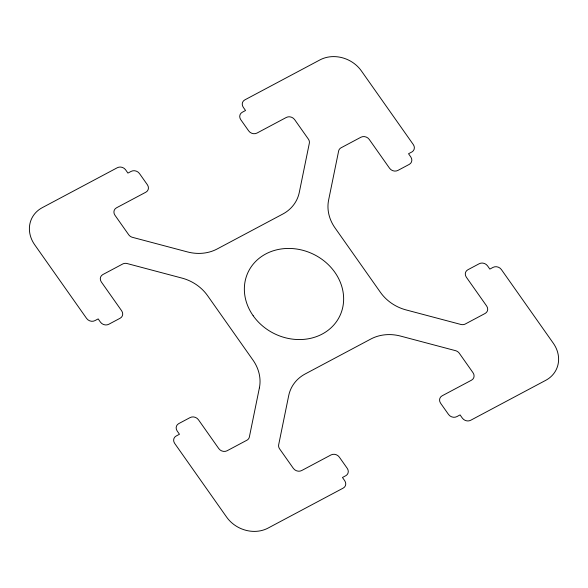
<?xml version="1.0" encoding="UTF-8"?>
<svg xmlns="http://www.w3.org/2000/svg" width="588" height="588" viewBox="0 0 588 588"><rect width="100%" height="100%" fill="white"/><g stroke="black" fill="none" stroke-linecap="round" stroke-linejoin="round"><path stroke-width="0.88" d="M259.396 387.867L249.371 436.972A6.101 5.314 25.7 0 1 246.901 440.221L227.049 450.783A6.101 5.314 25.7 0 1 218.765 448.585L198.443 419.751A6.101 5.314 25.7 0 0 190.152 417.553L178.715 423.632A6.101 5.314 25.7 0 0 177.208 431.048L179.465 434.253L176.194 435.995A6.101 5.314 25.7 0 0 174.68 443.403L226.623 517.102A30.488 26.556 25.7 0 0 268.062 528.09L343.201 488.106A6.101 5.314 25.7 0 0 344.715 480.697L342.459 477.493L346.023 475.582A6.101 5.314 25.7 0 0 347.236 468.335L339.335 457.126A6.101 5.314 25.7 0 0 331.044 454.921L301.644 470.569A6.101 5.314 25.7 0 1 293.353 468.371L279.638 448.909A6.101 5.314 25.7 0 1 278.675 444.741L288.701 395.636A40.645 35.412 25.7 0 1 305.187 373.961L370.881 339.004A40.645 35.412 25.7 0 1 400.597 336.093L455.494 350.654A6.101 5.314 25.7 0 1 459.324 353.285L473.039 372.755A6.101 5.314 25.7 0 1 471.532 380.171L442.125 395.812A6.101 5.314 25.7 0 0 440.61 403.228L448.519 414.444A6.101 5.314 25.7 0 0 456.803 416.642L460.073 414.907L462.33 418.105A6.101 5.314 25.7 0 0 470.613 420.31L545.76 380.318A30.488 26.556 25.7 0 0 553.323 343.252L501.388 269.554A6.101 5.314 25.7 0 0 493.097 267.356L489.833 269.098L487.577 265.894A6.101 5.314 25.7 0 0 479.286 263.696L467.85 269.774A6.101 5.314 25.7 0 0 466.335 277.191L486.658 306.032A6.101 5.314 25.7 0 1 485.151 313.441L465.299 324.003A6.101 5.314 25.7 0 1 460.845 324.444L405.948 309.883A40.645 35.412 25.7 0 1 380.414 292.317L335.006 227.879A40.645 35.412 25.7 0 1 328.604 200.133L338.629 151.028A6.101 5.314 25.7 0 1 341.099 147.779L360.951 137.217A6.101 5.314 25.7 0 1 369.235 139.415L389.557 168.249A6.101 5.314 25.7 0 0 397.848 170.447L409.285 164.368A6.101 5.314 25.7 0 0 410.791 156.952L408.535 153.747L412.107 151.836A6.101 5.314 25.7 0 0 413.32 144.597L361.377 70.898A30.488 26.556 25.7 0 0 319.938 59.91L244.799 99.894A6.101 5.314 25.7 0 0 243.285 107.303L245.541 110.507L242.278 112.249A6.101 5.314 25.7 0 0 240.764 119.665L248.665 130.874A6.101 5.314 25.7 0 0 256.956 133.079L286.356 117.431A6.101 5.314 25.7 0 1 294.647 119.629L308.362 139.091A6.101 5.314 25.7 0 1 309.325 143.259L299.299 192.364A40.645 35.412 25.7 0 1 282.813 214.039L217.119 248.996A40.645 35.412 25.7 0 1 187.403 251.907L132.506 237.346A6.101 5.314 25.7 0 1 128.676 234.715L114.961 215.245A6.101 5.314 25.7 0 1 116.468 207.829L145.875 192.188A6.101 5.314 25.7 0 0 147.39 184.772L139.481 173.556A6.101 5.314 25.7 0 0 131.197 171.358L127.927 173.093L125.45 169.594A6.101 5.314 25.7 0 0 117.387 167.69L42.24 207.682A30.488 26.556 25.7 0 0 34.677 244.748L86.612 318.446A6.101 5.314 25.7 0 0 94.903 320.644L98.167 318.902L100.423 322.106A6.101 5.314 25.7 0 0 108.714 324.304L120.15 318.226A6.101 5.314 25.7 0 0 121.665 310.809L101.342 281.968A6.101 5.314 25.7 0 1 102.849 274.559L122.701 263.997A6.101 5.314 25.7 0 1 127.155 263.556L182.052 278.117A40.645 35.412 25.7 0 1 207.586 295.683L252.994 360.121A40.645 35.412 25.7 0 1 259.396 387.867M253.163 315.734A50.811 44.262 25.7 0 0 338.864 317.821A50.811 44.262 25.7 0 0 289.972 248.452A50.811 44.262 25.7 0 0 253.163 315.734"/></g></svg>
